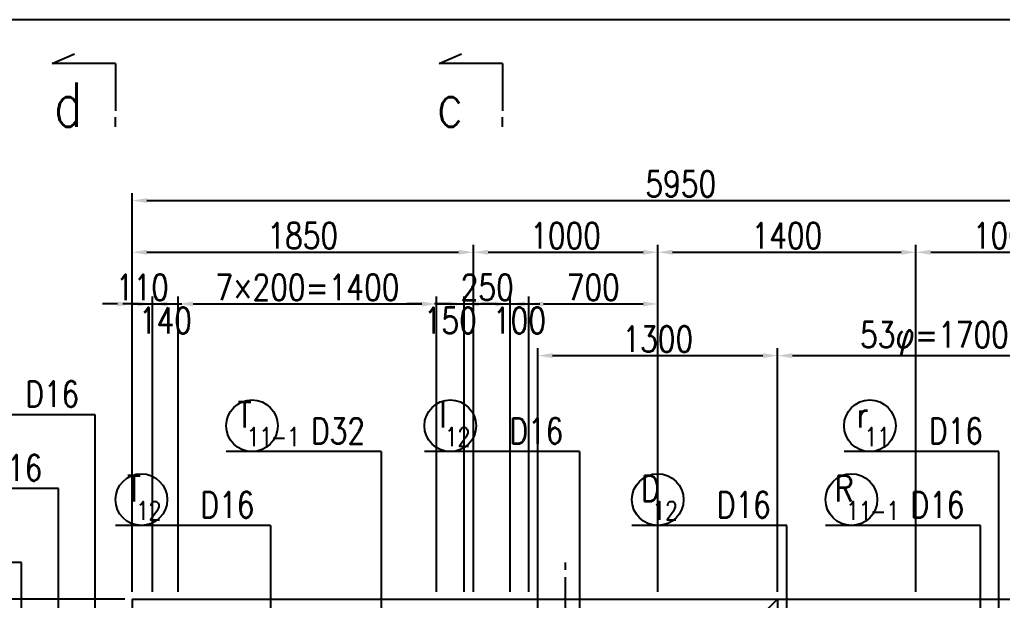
# Model space of a CAD drawing. Header units: millimetres. Extents: x -41433 to 131500, y -94900 to 39745.
# Drawn here: x 3590 to 8918, y -22646 to -19500 of the extents above; entities that cross this region are included whole.
import ezdxf
from ezdxf.enums import TextEntityAlignment as Align

# ---------------------------------------------------------------- set-up
doc = ezdxf.new("R2010")
doc.units = ezdxf.units.MM
doc.header["$LTSCALE"] = 160
doc.header["$MEASUREMENT"] = 0
doc.linetypes.add('CENTER', pattern=[2, 1.25, -0.25, 0.25, -0.25])
doc.layers.get('DEFPOINTS').update_dxf_attribs({"color": 53, "linetype": 'CONTINUOUS'})
for name, color, linetype in [('CENTER', 6, 'CENTER'), ('DIM', 6, 'CONTINUOUS'), ('DIM-L', 6, 'CONTINUOUS'), ('GAIKEI-KEIKAKU', 4, 'CONTINUOUS'), ('TEXT', 4, 'CONTINUOUS'), ('TITLE', 3, 'CONTINUOUS')]:
    doc.layers.add(name, color=color, linetype=linetype)
doc.styles.add('DIM-TEXT', font='ROMANS', dxfattribs={"width": 0.8, "bigfont": 'EXTFONT'})
doc.styles.add('romans', font='romans.shx', dxfattribs={"bigfont": 'extfont.shx'})
doc.dimstyles.new('DIM40', dxfattribs={"dimscale": 40, "dimtxt": 3.5, "dimasz": 2, "dimexe": 1, "dimexo": 1, "dimgap": 0.5, "dimtad": 1, "dimdec": 0, "dimzin": 9, "dimdsep": 46, "dimtxsty": 'DIM-TEXT', "dimcen": 0, "dimclrt": 4, "dimaunit": 1, "dimadec": 4, "dimazin": 0, "dimtfac": 1, "dimtdec": 0, "dimtix": 1, "dimtmove": 2, "dimatfit": 0, "dimfxl": 1, "dimlwd": -1, "dimlwe": -1, "dimarcsym": 0})

# ---------------------------------------------------------------- blocks, each defined once
blk = doc.blocks.new('*D770')
at = {"layer": 'DEFPOINTS', "color": 0, "transparency": 16777216}
for p in [(4200, -22640), (1640, -25840), (6150, -25840)]:
    blk.add_point(p, dxfattribs=at)
at = {"layer": 'DIM', "color": 0, "transparency": 16777216}
for p, q in [((4160, -22640), (1600, -22640)), ((1640, -22720), (1640, -25760)), ((6110, -25840), (1600, -25840))]:
    blk.add_line(p, q, dxfattribs=at)
for points in [[(1626.7, -22720), (1653.3, -22720), (1640, -22640)], [(1626.7, -25760), (1653.3, -25760), (1640, -25840)]]:
    blk.add_solid(points, dxfattribs=at)
at = {"layer": 'DIM', "color": 4, "transparency": 16777216, "insert": (1550, -24240), "char_height": 140, "attachment_point": 5, "rotation": 90, "style": 'DIM-TEXT'}
blk.add_mtext('3200', dxfattribs=at)
blk = doc.blocks.new('*D772')
at = {"layer": 'DEFPOINTS', "color": 0, "transparency": 16777216}
for p in [(4200, -22640), (1920, -23640), (4200, -23640)]:
    blk.add_point(p, dxfattribs=at)
at = {"layer": 'DIM', "color": 0, "transparency": 16777216}
for p, q in [((4160, -22640), (1880, -22640)), ((1920, -22720), (1920, -23560)), ((4160, -23640), (1880, -23640))]:
    blk.add_line(p, q, dxfattribs=at)
for points in [[(1906.7, -22720), (1933.3, -22720), (1920, -22640)], [(1906.7, -23560), (1933.3, -23560), (1920, -23640)]]:
    blk.add_solid(points, dxfattribs=at)
at = {"layer": 'DIM', "color": 4, "transparency": 16777216, "insert": (1830, -23140), "char_height": 140, "attachment_point": 5, "rotation": 90, "style": 'DIM-TEXT'}
blk.add_mtext('1000', dxfattribs=at)
blk = doc.blocks.new('*D786')
at = {"layer": 'DEFPOINTS', "color": 0, "transparency": 16777216}
for p in [(10150, -20480), (10150, -21840), (4200, -22640)]:
    blk.add_point(p, dxfattribs=at)
at = {"layer": 'DIM', "color": 0, "transparency": 16777216}
for p, q in [((4200, -22600), (4200, -20440)), ((10150, -21800), (10150, -20440)), ((4280, -20480), (10070, -20480))]:
    blk.add_line(p, q, dxfattribs=at)
for points in [[(4280, -20466.7), (4280, -20493.3), (4200, -20480)], [(10070, -20466.7), (10070, -20493.3), (10150, -20480)]]:
    blk.add_solid(points, dxfattribs=at)
at = {"layer": 'DIM', "color": 4, "transparency": 16777216, "insert": (7175, -20390), "char_height": 140, "attachment_point": 5, "style": 'DIM-TEXT'}
blk.add_mtext('5950', dxfattribs=at)
blk = doc.blocks.new('*D788')
at = {"layer": 'DEFPOINTS', "color": 0, "transparency": 16777216}
for p in [(6050, -20760), (4200, -22640), (6050, -22640)]:
    blk.add_point(p, dxfattribs=at)
at = {"layer": 'DIM', "color": 0, "transparency": 16777216}
for p, q in [((4200, -22600), (4200, -20720)), ((6050, -22600), (6050, -20720)), ((4280, -20760), (5970, -20760))]:
    blk.add_line(p, q, dxfattribs=at)
for points in [[(4280, -20746.7), (4280, -20773.3), (4200, -20760)], [(5970, -20746.7), (5970, -20773.3), (6050, -20760)]]:
    blk.add_solid(points, dxfattribs=at)
at = {"layer": 'DIM', "color": 4, "transparency": 16777216, "insert": (5125, -20670), "char_height": 140, "attachment_point": 5, "style": 'DIM-TEXT'}
blk.add_mtext('1850', dxfattribs=at)
blk = doc.blocks.new('*D789')
at = {"layer": 'DEFPOINTS', "color": 0, "transparency": 16777216}
for p in [(7050, -20760), (6050, -22640), (7050, -22640)]:
    blk.add_point(p, dxfattribs=at)
at = {"layer": 'DIM', "color": 0, "transparency": 16777216}
for p, q in [((6050, -22600), (6050, -20720)), ((7050, -22600), (7050, -20720)), ((6130, -20760), (6970, -20760))]:
    blk.add_line(p, q, dxfattribs=at)
for points in [[(6130, -20746.7), (6130, -20773.3), (6050, -20760)], [(6970, -20746.7), (6970, -20773.3), (7050, -20760)]]:
    blk.add_solid(points, dxfattribs=at)
at = {"layer": 'DIM', "color": 4, "transparency": 16777216, "insert": (6550, -20670), "char_height": 140, "attachment_point": 5, "style": 'DIM-TEXT'}
blk.add_mtext('1000', dxfattribs=at)
blk = doc.blocks.new('*D796')
at = {"layer": 'DEFPOINTS', "color": 0, "transparency": 16777216}
for p in [(4310, -21040), (4200, -22640), (4310, -22640)]:
    blk.add_point(p, dxfattribs=at)
at = {"layer": 'DIM', "color": 0, "transparency": 16777216}
for p, q in [((4120, -21040), (4040, -21040)), ((4200, -22600), (4200, -21000)), ((4200, -21040), (4310, -21040)), ((4310, -22600), (4310, -21000)), ((4390, -21040), (4470, -21040))]:
    blk.add_line(p, q, dxfattribs=at)
for points in [[(4120, -21026.7), (4120, -21053.3), (4200, -21040)], [(4390, -21026.7), (4390, -21053.3), (4310, -21040)]]:
    blk.add_solid(points, dxfattribs=at)
at = {"layer": 'DIM', "color": 4, "transparency": 16777216, "insert": (4255, -20950), "char_height": 140, "attachment_point": 5, "style": 'DIM-TEXT'}
blk.add_mtext('110', dxfattribs=at)
blk = doc.blocks.new('*D797')
at = {"layer": 'DEFPOINTS', "color": 0, "transparency": 16777216}
for p in [(7050, -21040), (6350, -22640), (7050, -22640)]:
    blk.add_point(p, dxfattribs=at)
at = {"layer": 'DIM', "color": 0, "transparency": 16777216}
for p, q in [((6350, -22600), (6350, -21000)), ((6430, -21040), (6970, -21040)), ((7050, -22600), (7050, -21000))]:
    blk.add_line(p, q, dxfattribs=at)
for points in [[(6430, -21026.7), (6430, -21053.3), (6350, -21040)], [(6970, -21026.7), (6970, -21053.3), (7050, -21040)]]:
    blk.add_solid(points, dxfattribs=at)
at = {"layer": 'DIM', "color": 4, "transparency": 16777216, "insert": (6700, -20950), "char_height": 140, "attachment_point": 5, "style": 'DIM-TEXT'}
blk.add_mtext('700', dxfattribs=at)
blk = doc.blocks.new('*D803')
at = {"layer": 'DEFPOINTS', "color": 0, "transparency": 16777216}
for p in [(6350, -21040), (6250, -22640), (6350, -22640)]:
    blk.add_point(p, dxfattribs=at)
at = {"layer": 'DIM', "color": 0, "transparency": 16777216}
for p, q in [((6170, -21040), (6090, -21040)), ((6250, -22600), (6250, -21000)), ((6250, -21040), (6350, -21040)), ((6350, -22600), (6350, -21000)), ((6430, -21040), (6510, -21040))]:
    blk.add_line(p, q, dxfattribs=at)
for points in [[(6170, -21026.7), (6170, -21053.3), (6250, -21040)], [(6430, -21026.7), (6430, -21053.3), (6350, -21040)]]:
    blk.add_solid(points, dxfattribs=at)
at = {"layer": 'DIM', "color": 4, "transparency": 16777216, "insert": (6300, -21130), "char_height": 140, "attachment_point": 5, "style": 'DIM-TEXT'}
blk.add_mtext('100', dxfattribs=at)
blk = doc.blocks.new('*D804')
at = {"layer": 'DEFPOINTS', "color": 0, "transparency": 16777216}
for p in [(6250, -21040), (6000, -22640), (6250, -22640)]:
    blk.add_point(p, dxfattribs=at)
at = {"layer": 'DIM', "color": 0, "transparency": 16777216}
for p, q in [((5920, -21040), (5840, -21040)), ((6000, -22600), (6000, -21000)), ((6000, -21040), (6250, -21040)), ((6250, -22600), (6250, -21000)), ((6330, -21040), (6410, -21040))]:
    blk.add_line(p, q, dxfattribs=at)
for points in [[(5920, -21026.7), (5920, -21053.3), (6000, -21040)], [(6330, -21026.7), (6330, -21053.3), (6250, -21040)]]:
    blk.add_solid(points, dxfattribs=at)
at = {"layer": 'DIM', "color": 4, "transparency": 16777216, "insert": (6125, -20950), "char_height": 140, "attachment_point": 5, "style": 'DIM-TEXT'}
blk.add_mtext('250', dxfattribs=at)
blk = doc.blocks.new('*D808')
at = {"layer": 'DEFPOINTS', "color": 0, "transparency": 16777216}
for p in [(8450, -20760), (7050, -22640), (8450, -22640)]:
    blk.add_point(p, dxfattribs=at)
at = {"layer": 'DIM', "color": 0, "transparency": 16777216}
for p, q in [((7050, -22600), (7050, -20720)), ((8450, -22600), (8450, -20720)), ((7130, -20760), (8370, -20760))]:
    blk.add_line(p, q, dxfattribs=at)
for points in [[(7130, -20746.7), (7130, -20773.3), (7050, -20760)], [(8370, -20746.7), (8370, -20773.3), (8450, -20760)]]:
    blk.add_solid(points, dxfattribs=at)
at = {"layer": 'DIM', "color": 4, "transparency": 16777216, "insert": (7750, -20670), "char_height": 140, "attachment_point": 5, "style": 'DIM-TEXT'}
blk.add_mtext('1400', dxfattribs=at)
blk = doc.blocks.new('*D809')
at = {"layer": 'DEFPOINTS', "color": 0, "transparency": 16777216}
for p in [(9450, -20760), (8450, -22640), (9450, -22640)]:
    blk.add_point(p, dxfattribs=at)
at = {"layer": 'DIM', "color": 0, "transparency": 16777216}
for p, q in [((8450, -22600), (8450, -20720)), ((9450, -22600), (9450, -20720)), ((8530, -20760), (9370, -20760))]:
    blk.add_line(p, q, dxfattribs=at)
for points in [[(8530, -20746.7), (8530, -20773.3), (8450, -20760)], [(9370, -20746.7), (9370, -20773.3), (9450, -20760)]]:
    blk.add_solid(points, dxfattribs=at)
at = {"layer": 'DIM', "color": 4, "transparency": 16777216, "insert": (8950, -20670), "char_height": 140, "attachment_point": 5, "style": 'DIM-TEXT'}
blk.add_mtext('1000', dxfattribs=at)
blk = doc.blocks.new('*D817')
at = {"layer": 'DEFPOINTS', "color": 0, "transparency": 16777216}
for p in [(5850, -21040), (4450, -22640), (5850, -22640)]:
    blk.add_point(p, dxfattribs=at)
at = {"layer": 'DIM', "color": 0, "transparency": 16777216}
for p, q in [((4450, -22600), (4450, -21000)), ((4530, -21040), (5770, -21040)), ((5850, -22600), (5850, -21000))]:
    blk.add_line(p, q, dxfattribs=at)
for points in [[(4530, -21026.7), (4530, -21053.3), (4450, -21040)], [(5770, -21026.7), (5770, -21053.3), (5850, -21040)]]:
    blk.add_solid(points, dxfattribs=at)
at = {"layer": 'DIM', "color": 4, "transparency": 16777216, "insert": (5150, -20950), "char_height": 140, "attachment_point": 5, "style": 'DIM-TEXT'}
blk.add_mtext('7×200=1400', dxfattribs=at)
blk = doc.blocks.new('*D818')
at = {"layer": 'DEFPOINTS', "color": 0, "transparency": 16777216}
for p in [(6000, -21040), (5850, -22640), (6000, -22640)]:
    blk.add_point(p, dxfattribs=at)
at = {"layer": 'DIM', "color": 0, "transparency": 16777216}
for p, q in [((5770, -21040), (5690, -21040)), ((5850, -22600), (5850, -21000)), ((5850, -21040), (6000, -21040)), ((6000, -22600), (6000, -21000)), ((6080, -21040), (6160, -21040))]:
    blk.add_line(p, q, dxfattribs=at)
for points in [[(5770, -21026.7), (5770, -21053.3), (5850, -21040)], [(6080, -21026.7), (6080, -21053.3), (6000, -21040)]]:
    blk.add_solid(points, dxfattribs=at)
at = {"layer": 'DIM', "color": 4, "transparency": 16777216, "insert": (5925, -21130), "char_height": 140, "attachment_point": 5, "style": 'DIM-TEXT'}
blk.add_mtext('150', dxfattribs=at)
blk = doc.blocks.new('*D819')
at = {"layer": 'DEFPOINTS', "color": 0, "transparency": 16777216}
for p in [(4450, -21040), (4310, -22640), (4450, -22640)]:
    blk.add_point(p, dxfattribs=at)
at = {"layer": 'DIM', "color": 0, "transparency": 16777216}
for p, q in [((4230, -21040), (4150, -21040)), ((4310, -22600), (4310, -21000)), ((4310, -21040), (4450, -21040)), ((4450, -22600), (4450, -21000)), ((4530, -21040), (4610, -21040))]:
    blk.add_line(p, q, dxfattribs=at)
for points in [[(4230, -21026.7), (4230, -21053.3), (4310, -21040)], [(4530, -21026.7), (4530, -21053.3), (4450, -21040)]]:
    blk.add_solid(points, dxfattribs=at)
at = {"layer": 'DIM', "color": 4, "transparency": 16777216, "insert": (4380, -21130), "char_height": 140, "attachment_point": 5, "style": 'DIM-TEXT'}
blk.add_mtext('140', dxfattribs=at)
blk = doc.blocks.new('*D820')
at = {"layer": 'DEFPOINTS', "color": 0, "transparency": 16777216}
for p in [(4200, -22727), (2200, -22955.7), (4200, -22955.7)]:
    blk.add_point(p, dxfattribs=at)
at = {"layer": 'DIM', "color": 0, "transparency": 16777216}
for p, q in [((2200, -22647), (2200, -22567)), ((4160, -22727), (2160, -22727)), ((2200, -22727), (2200, -22955.7)), ((4160, -22955.7), (2160, -22955.7)), ((2200, -23035.7), (2200, -23115.7))]:
    blk.add_line(p, q, dxfattribs=at)
for points in [[(2186.7, -22647), (2213.3, -22647), (2200, -22727)], [(2186.7, -23035.7), (2213.3, -23035.7), (2200, -22955.7)]]:
    blk.add_solid(points, dxfattribs=at)
at = {"layer": 'DIM', "color": 4, "transparency": 16777216, "insert": (2290, -22841.3), "char_height": 140, "attachment_point": 5, "rotation": 90, "style": 'DIM-TEXT'}
blk.add_mtext('229', dxfattribs=at)
blk = doc.blocks.new('*D821')
at = {"layer": 'DEFPOINTS', "color": 0, "transparency": 16777216}
for p in [(4200, -22640), (2200, -22727), (4200, -22727)]:
    blk.add_point(p, dxfattribs=at)
at = {"layer": 'DIM', "color": 0, "transparency": 16777216}
for p, q in [((2200, -22560), (2200, -22480)), ((4160, -22640), (2160, -22640)), ((2200, -22640), (2200, -22727)), ((4160, -22727), (2160, -22727)), ((2200, -22807), (2200, -22887))]:
    blk.add_line(p, q, dxfattribs=at)
for points in [[(2186.7, -22560), (2213.3, -22560), (2200, -22640)], [(2186.7, -22807), (2213.3, -22807), (2200, -22727)]]:
    blk.add_solid(points, dxfattribs=at)
at = {"layer": 'DIM', "color": 4, "transparency": 16777216, "insert": (2110, -22683.5), "char_height": 140, "attachment_point": 5, "rotation": 90, "style": 'DIM-TEXT'}
blk.add_mtext('87', dxfattribs=at)
blk = doc.blocks.new('*D814')
at = {"layer": 'DEFPOINTS', "color": 0, "transparency": 16777216}
for p, q in [((6400, -23250), (6400, -21280)), ((7700, -22600), (7700, -21280)), ((6480, -21320), (7620, -21320))]:
    blk.add_line(p, q, dxfattribs=at)
for p in [(7700, -21320), (7700, -22640), (6400, -23290)]:
    blk.add_point(p, dxfattribs=at)
for points in [[(6480, -21306.7), (6480, -21333.3), (6400, -21320)], [(7620, -21306.7), (7620, -21333.3), (7700, -21320)]]:
    blk.add_solid(points, dxfattribs=at)
at = {"layer": 'DEFPOINTS', "color": 4, "transparency": 16777216, "insert": (7050, -21230), "char_height": 140, "attachment_point": 5, "style": 'DIM-TEXT'}
blk.add_mtext('1300', dxfattribs=at)
blk = doc.blocks.new('*D815')
at = {"layer": 'DEFPOINTS', "color": 0, "transparency": 16777216}
for p, q in [((7700, -22600), (7700, -21280)), ((9400, -22600), (9400, -21280)), ((7780, -21320), (9320, -21320))]:
    blk.add_line(p, q, dxfattribs=at)
for p in [(9400, -21320), (7700, -22640), (9400, -22640)]:
    blk.add_point(p, dxfattribs=at)
for points in [[(7780, -21306.7), (7780, -21333.3), (7700, -21320)], [(9320, -21306.7), (9320, -21333.3), (9400, -21320)]]:
    blk.add_solid(points, dxfattribs=at)
at = {"layer": 'DEFPOINTS', "color": 4, "transparency": 16777216, "insert": (8550, -21230), "char_height": 140, "attachment_point": 5, "style": 'DIM-TEXT'}
blk.add_mtext('53φ=1700', dxfattribs=at)

msp = doc.modelspace()

# ---------------------------------------------------------------- linework, layer by layer
at = {"layer": 'CENTER'}
msp.add_line((6550, -26240), (6550, -22440), dxfattribs=at)
at = {"layer": 'DEFPOINTS'}
for p, q in [((6400, -23940), (7700, -22640)), ((7700, -22640), (7700, -22940))]:
    msp.add_line(p, q, dxfattribs=at)
at = {"layer": 'DEFPOINTS', "flags": 128}
msp.add_lwpolyline([(31500, -19500), (0, -19500), (0, -39900), (31500, -39900)], close=True, dxfattribs=at)
at = {"layer": 'DIM-L'}
for p, q in [((4000, -21640), (3020, -21640)), ((4000, -22778), (4000, -21640)), ((5550, -21840), (4710, -21840)), ((5550, -21840), (5550, -22727)), ((6625, -21840), (5785, -21840)), ((6625, -21840), (6625, -23805)), ((8900, -21840), (8060, -21840)), ((8900, -22890), (8900, -21840)), ((3800, -22040), (2960, -22040)), ((3800, -22868), (3800, -22040)), ((4950, -22240), (4110, -22240)), ((4950, -22240), (4950, -23583.34)), ((7750, -22240), (6910, -22240)), ((7750, -23114), (7750, -22240)), ((8800, -22240), (7960, -22240)), ((8800, -23114), (8800, -22240)), ((3600, -22440), (2760, -22440)), ((3600, -23217.81), (3600, -22440))]:
    msp.add_line(p, q, dxfattribs=at)
for centre in [(4850, -21700), (5925, -21700), (8200, -21700), (4250, -22100), (7050, -22100), (8100, -22100)]:
    msp.add_circle(centre, 140, dxfattribs=at)
at = {"layer": 'GAIKEI-KEIKAKU'}
for p, q in [((4200, -22640), (6120, -22640)), ((4200, -22640), (4200, -22940)), ((6120, -22640), (14180, -22640))]:
    msp.add_line(p, q, dxfattribs=at)
at = {"layer": 'TITLE', "ltscale": 50}
for p, q in [((3767.14, -19737.14), (3887.14, -19685.71)), ((5865.14, -19737.14), (5985.14, -19685.71)), ((4110, -19737.14), (3767.14, -19737.14)), ((4110, -19737.14), (4110, -19994.29)), ((6208, -19737.14), (5865.14, -19737.14)), ((6208, -19737.14), (6208, -19994.29)), ((4110, -20080), (4110, -20028.57)), ((6208, -20080), (6208, -20028.57))]:
    msp.add_line(p, q, dxfattribs=at)

# ---------------------------------------------------------------- texts
at = {"layer": 'TEXT', "style": 'romans', "width": 0.8}
for s, p in [('D16', (3620, -21640)), ('D32', (5170, -21840)), ('D16', (6245, -21840)), ('D16', (8520, -21840)), ('D16', (3420, -22040)), ('D16', (4570, -22240)), ('D16', (7370, -22240)), ('D16', (8420, -22240))]:
    msp.add_text(s, height=140, rotation=0.00011, dxfattribs=at).set_placement(p, align=Align.BOTTOM_LEFT)
for s, height, p in [('T', 140, (4810, -21640)), ('I', 140, (5885, -21640)), ('r', 140, (8160, -21640)), ('11', 100, (4890, -21760)), ('-1', 100, (5030, -21760)), ('12', 100, (5965, -21760)), ('11', 100, (8240, -21760)), ('T', 140, (4210, -22040)), ('D', 140, (7010, -22040)), ('R', 140, (8060, -22040)), ('12', 100, (4290, -22160)), ('12', 100, (7090, -22160)), ('11', 100, (8140, -22160)), ('-1', 100, (8280, -22160))]:
    msp.add_text(s, height=height, rotation=0.00011, dxfattribs=at).set_placement(p, align=Align.MIDDLE)
at = {"layer": 'TITLE', "ltscale": 50, "style": 'romans', "width": 0.8}
for s, p in [('d', (3775.19, -20080)), ('c', (5850.33, -20080))]:
    msp.add_text(s, height=240, dxfattribs=at).set_placement(p)

# ---------------------------------------------------------------- dimensions: what is measured, and where the dimension line sits
at = {"layer": 'DEFPOINTS'}
dim = msp.add_linear_dim(base=(7700, -21320), p1=(6400, -23290), p2=(7700, -22640), dimstyle='DIM40', override={"dimfxl": 0}, dxfattribs=at)
dim.commit()
dim.dimension.update_dxf_attribs({"geometry": '*D814', "text_midpoint": (7050, -21230)})
dim = msp.add_linear_dim(base=(9400, -21320), p1=(7700, -22640), p2=(9400, -22640), text='53φ=<>', dimstyle='DIM40', override={"dimfxl": 0}, dxfattribs=at)
dim.commit()
dim.dimension.update_dxf_attribs({"geometry": '*D815', "text_midpoint": (8550, -21230)})
at = {"layer": 'DIM'}
for base, p1, p2, picture, middle in [((10150, -20480), (4200, -22640), (10150, -21840), '*D786', (7175, -20390)), ((6050, -20760), (4200, -22640), (6050, -22640), '*D788', (5125, -20670)), ((7050, -20760), (6050, -22640), (7050, -22640), '*D789', (6550, -20670)), ((8450, -20760), (7050, -22640), (8450, -22640), '*D808', (7750, -20670)), ((9450, -20760), (8450, -22640), (9450, -22640), '*D809', (8950, -20670)), ((4310, -21040), (4200, -22640), (4310, -22640), '*D796', (4255, -20950)), ((6250, -21040), (6000, -22640), (6250, -22640), '*D804', (6125, -20950)), ((7050, -21040), (6350, -22640), (7050, -22640), '*D797', (6700, -20950))]:
    dim = msp.add_linear_dim(base=base, p1=p1, p2=p2, dimstyle='DIM40', dxfattribs=at)
    dim.commit()
    dim.dimension.update_dxf_attribs({"geometry": picture, "text_midpoint": middle})
for base, p1, p2, text, picture, middle in [((5850, -21040), (4450, -22640), (5850, -22640), '7×200=<>', '*D817', (5150, -20950)), ((4450, -21040), (4310, -22640), (4450, -22640), '\\X<>', '*D819', (4380, -21040)), ((6000, -21040), (5850, -22640), (6000, -22640), '\\X<>', '*D818', (5925, -21040)), ((6350, -21040), (6250, -22640), (6350, -22640), '\\X<>', '*D803', (6300, -21040))]:
    dim = msp.add_linear_dim(base=base, p1=p1, p2=p2, text=text, dimstyle='DIM40', dxfattribs=at)
    dim.commit()
    dim.dimension.update_dxf_attribs({"geometry": picture, "text_midpoint": middle})
for base, p2, picture, middle in [((2200, -22727), (4200, -22727), '*D821', (2110, -22683.5)), ((1640, -25840), (6150, -25840), '*D770', (1550, -24240)), ((1920, -23640), (4200, -23640), '*D772', (1830, -23140))]:
    dim = msp.add_linear_dim(base=base, p1=(4200, -22640), p2=p2, angle=90, dimstyle='DIM40', dxfattribs=at)
    dim.commit()
    dim.dimension.update_dxf_attribs({"geometry": picture, "text_midpoint": middle})
dim = msp.add_linear_dim(base=(2200, -22955.69), p1=(4200, -22727), p2=(4200, -22955.69), angle=90, text='\\X<>', dimstyle='DIM40', dxfattribs=at)
dim.commit()
dim.dimension.update_dxf_attribs({"geometry": '*D820', "text_midpoint": (2200, -22841.35)})

doc.saveas('drawing.dxf')
